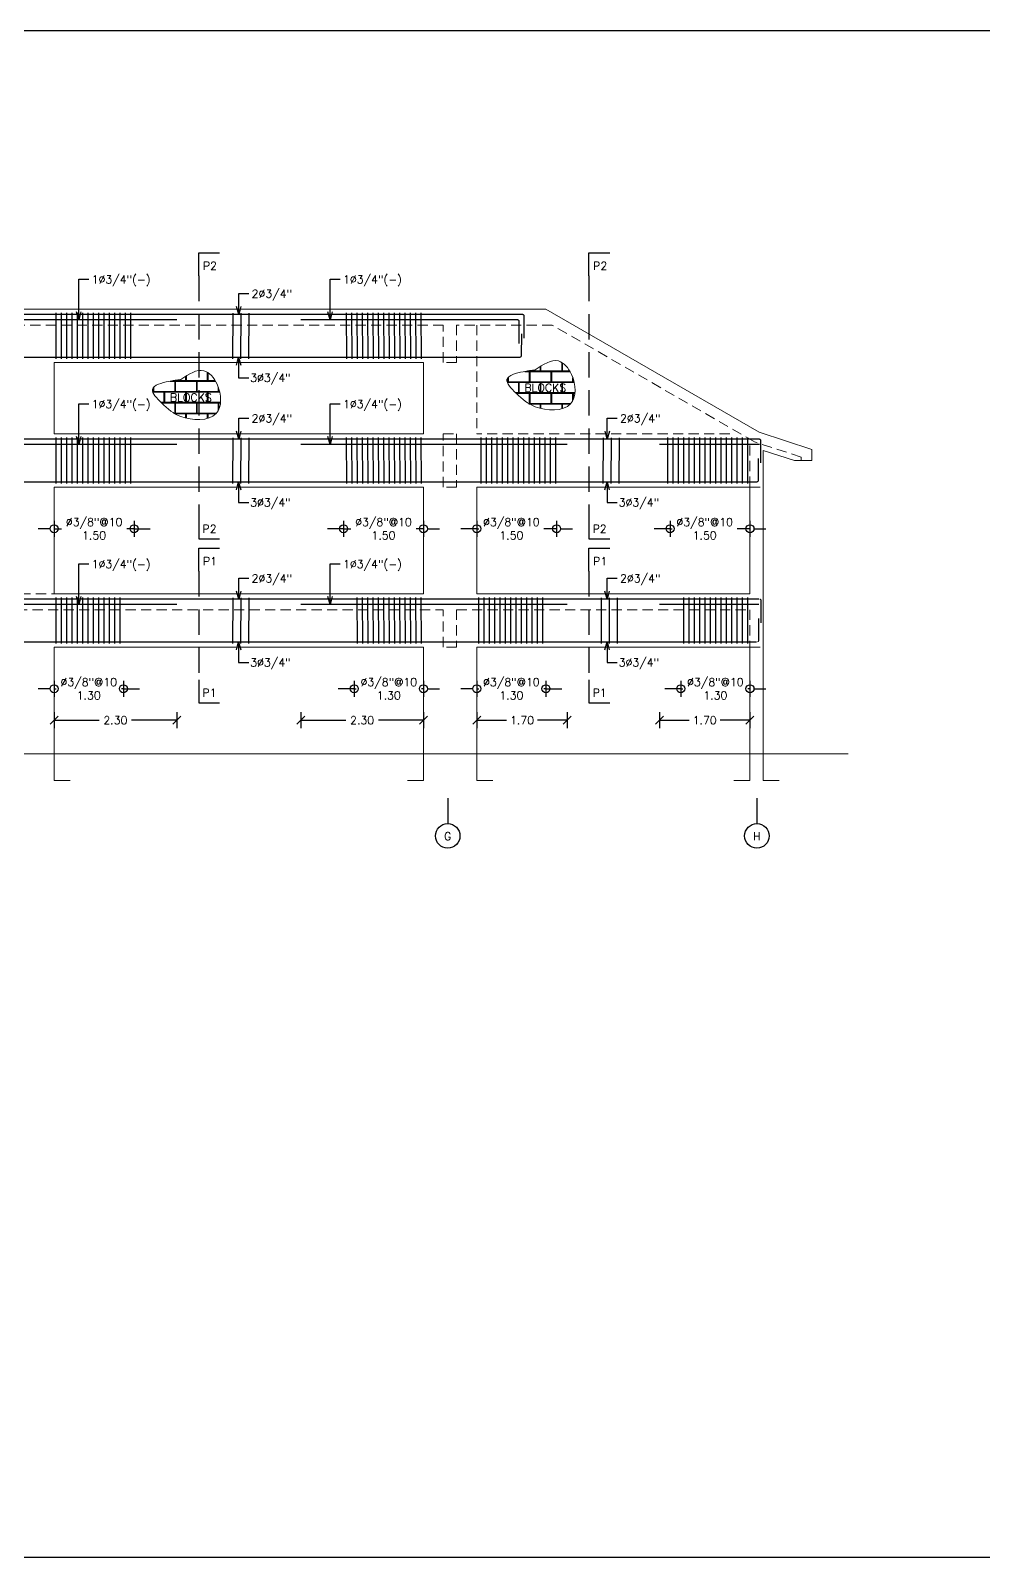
# Model space of a CAD drawing. Header units: metres. Extents: x -44 to 358, y -286 to 66.
# Drawn here: x 125.1 to 142.97, y -246.38 to -217.76 of the extents above; entities that cross this region are included whole.
import ezdxf

# ---------------------------------------------------------------- set-up
doc = ezdxf.new("R2010")
doc.units = ezdxf.units.M
doc.header["$LTSCALE"] = 0.3
doc.header["$PDMODE"] = 3
for name, pattern in [('CONTINUA', [0]), ('HIDDEN', [9.525, 6.35, -3.175]), ('HIDDEN2', [4.7625, 3.175, -1.5875])]:
    doc.linetypes.add(name, pattern=pattern)
for name, color, linetype in [('001-ACERO', 5, 'Continuous'), ('001-DIMLOSA', 4, 'Continuous'), ('001-DIMTEXTO', 4, 'Continuous'), ('001-EJES', 4, 'Continuous'), ('002-SECCION', 1, 'CONTINUA'), ('ACERO', 5, 'Continuous'), ('DIMPORTICO', 4, 'Continuous'), ('DIMTEXTO', 4, 'Continuous'), ('HATCH', 8, 'Continuous'), ('SECCION', 1, 'Continuous'), ('VIGA-LOSA', 1, 'Continuous')]:
    doc.layers.add(name, color=color, linetype=linetype)
doc.layers.add('Columnas', color=7, linetype='Continuous', lineweight=18)
doc.layers.add('Losa', color=8, linetype='HIDDEN', lineweight=18)
doc.styles.add('SIMPLEX', font='simplex_.ttf', dxfattribs={"height": 0.2})
doc.styles.add('SMPLEX', font='simplex.shx')
doc.dimstyles.new('BDIM-75', dxfattribs={"dimscale": 0.75, "dimtxt": 0.2, "dimasz": 0.2, "dimexe": 0.2, "dimexo": 0.2, "dimgap": 0.1, "dimtad": 0, "dimtih": 1, "dimtoh": 1, "dimzin": 0, "dimdsep": 46, "dimtxsty": 'SIMPLEX', "dimblk": 'OBLIQUE', "dimcen": 0.2, "dimdle": 0.2, "dimclrd": 4, "dimclre": 4, "dimclrt": 256, "dimadec": 0, "dimazin": 0, "dimtfac": 1, "dimtofl": 0, "dimtmove": 1, "dimatfit": 3, "dimldrblk": 'OPEN30', "dimfxl": 0.15, "dimtfill": 1, "dimtolj": 1, "dimtzin": 0, "dimlwd": -1, "dimlwe": -1, "dimarcsym": 0})
doc.dimstyles.new('DIM-75', dxfattribs={"dimscale": 0.75, "dimtxt": 0.2, "dimasz": 0.2, "dimexe": 0.2, "dimexo": 0.2, "dimgap": 0.1, "dimtad": 0, "dimtih": 1, "dimtoh": 1, "dimzin": 0, "dimdsep": 46, "dimtxsty": 'SMPLEX', "dimblk1": 'OBLIQUE', "dimblk2": 'OBLIQUE', "dimsah": 1, "dimcen": 0.2, "dimclrd": 4, "dimclre": 4, "dimclrt": 4, "dimadec": 0, "dimazin": 0, "dimtfac": 1, "dimtmove": 0, "dimatfit": 3, "dimldrblk": 'OBLIQUE', "dimfxl": 0.2, "dimfxlon": 1, "dimtfill": 1, "dimtolj": 1, "dimtzin": 0, "dimarcsym": 0})

# ---------------------------------------------------------------- blocks, each defined once
blk = doc.blocks.new('*U1726')
at = {"layer": '001-ACERO'}
blk.add_line((-0.001, -0.435), (0.001, 0.428), dxfattribs=at)
blk = doc.blocks.new('*U1727')
at = {"layer": 'VIGA-LOSA', "color": 0, "linetype": 'ByBlock', "lineweight": -2, "transparency": 16777216}
for p in [(0, 0), (0.1, 0), (0.2, 0), (0.3, 0), (0.4, 0), (0.5, 0), (0.6, 0), (0.7, 0), (0.8, 0), (0.9, 0), (1, 0), (1.1, 0), (1.2, 0)]:
    blk.add_blockref('*U1726', p, dxfattribs=at)
blk = doc.blocks.new('_DotBlank')
at = {"color": 0, "linetype": 'ByBlock', "lineweight": -2}
blk.add_line((-0.5, 0), (-1, 0), dxfattribs=at)
blk.add_circle((0, 0), 0.5, dxfattribs=at)
blk = doc.blocks.new('_Origin')
at = {"color": 0, "linetype": 'ByBlock', "lineweight": -2}
blk.add_line((0, 0), (-1, 0), dxfattribs=at)
blk.add_circle((0, 0), 0.5, dxfattribs=at)
blk = doc.blocks.new('*D1732')
at = {"layer": '001-DIMTEXTO', "color": 4, "lineweight": -2, "transparency": 16777216}
for p, q in [((133.32, -230.1), (133.17, -230.1)), ((133.47, -229.95), (133.47, -230.25)), ((133.47, -230.1), (133.508, -230.1)), ((134.767, -230.1), (134.729, -230.1)), ((134.767, -229.95), (134.767, -230.25)), ((134.917, -230.1), (135.067, -230.1))]:
    blk.add_line(p, q, dxfattribs=at)
at = {"layer": 'DEFPOINTS', "color": 0, "transparency": 16777216}
for p in [(133.47, -229.32), (134.767, -229.32), (134.767, -230.1)]:
    blk.add_point(p, dxfattribs=at)
at = {"layer": '001-DIMTEXTO', "color": 4, "lineweight": -2, "transparency": 16777216, "xscale": 0.15, "yscale": 0.15, "zscale": 0.15}
blk.add_blockref('_DotBlank', (133.47, -230.1), dxfattribs=at)
at = {"layer": '001-DIMTEXTO', "color": 4, "lineweight": -2, "transparency": 16777216, "xscale": 0.15, "yscale": 0.15, "zscale": 0.15, "rotation": 180}
blk.add_blockref('_Origin', (134.767, -230.1), dxfattribs=at)
at = {"layer": '001-DIMTEXTO', "color": 4, "transparency": 16777216, "insert": (134.119, -230.1), "char_height": 0.15, "attachment_point": 5, "style": 'SMPLEX'}
blk.add_mtext('\\A1;∅3/8"@10\\P1.30', dxfattribs=at)
blk = doc.blocks.new('_OBLIQUE')
at = {"color": 0, "linetype": 'ByBlock'}
blk.add_line((-0.5, -0.5), (0.5, 0.5), dxfattribs=at)
blk = doc.blocks.new('*U1728')
at = {"layer": '001-ACERO'}
blk.add_line((-0.001, -0.435), (0.001, 0.428), dxfattribs=at)
blk = doc.blocks.new('*U1729')
at = {"layer": 'VIGA-LOSA', "color": 0, "linetype": 'ByBlock', "lineweight": -2, "transparency": 16777216}
for p in [(0, 0), (0.1, 0), (0.2, 0), (0.3, 0), (0.4, 0), (0.5, 0), (0.6, 0), (0.7, 0), (0.8, 0), (0.9, 0), (1, 0), (1.1, 0), (1.2, 0)]:
    blk.add_blockref('*U1728', p, dxfattribs=at)
blk = doc.blocks.new('*D1733')
at = {"layer": '001-DIMTEXTO', "color": 4, "lineweight": -2, "transparency": 16777216}
for p, q in [((137.144, -230.1), (136.994, -230.1)), ((137.294, -229.95), (137.294, -230.25)), ((137.294, -230.1), (137.332, -230.1)), ((138.592, -230.1), (138.554, -230.1)), ((138.592, -229.95), (138.592, -230.25)), ((138.742, -230.1), (138.892, -230.1))]:
    blk.add_line(p, q, dxfattribs=at)
at = {"layer": 'DEFPOINTS', "color": 0, "transparency": 16777216}
for p in [(137.294, -229.32), (138.592, -229.32), (137.294, -230.1)]:
    blk.add_point(p, dxfattribs=at)
at = {"layer": '001-DIMTEXTO', "color": 4, "lineweight": -2, "transparency": 16777216, "xscale": 0.15, "yscale": 0.15, "zscale": 0.15}
blk.add_blockref('_Origin', (137.294, -230.1), dxfattribs=at)
at = {"layer": '001-DIMTEXTO', "color": 4, "lineweight": -2, "transparency": 16777216, "xscale": 0.15, "yscale": 0.15, "zscale": 0.15, "rotation": 180}
blk.add_blockref('_DotBlank', (138.592, -230.1), dxfattribs=at)
at = {"layer": '001-DIMTEXTO', "color": 4, "transparency": 16777216, "insert": (137.943, -230.1), "char_height": 0.15, "attachment_point": 5, "style": 'SMPLEX'}
blk.add_mtext('\\A1;∅3/8"@10\\P1.30', dxfattribs=at)
blk = doc.blocks.new('*U1725')
at = {"layer": '001-ACERO'}
blk.add_line((-0.001, -0.435), (0.001, 0.428), dxfattribs=at)
blk = doc.blocks.new('*U1720')
at = {"layer": 'VIGA-LOSA', "color": 0, "linetype": 'ByBlock', "lineweight": -2, "transparency": 16777216}
for p in [(0, 0), (0.1, 0), (0.2, 0), (0.3, 0), (0.4, 0), (0.5, 0), (0.6, 0), (0.7, 0), (0.8, 0), (0.9, 0), (1, 0), (1.1, 0), (1.2, 0), (1.3, 0), (1.4, 0)]:
    blk.add_blockref('*U1725', p, dxfattribs=at)
blk = doc.blocks.new('*U1721')
at = {"layer": '001-ACERO'}
blk.add_line((-0.001, -0.435), (0.001, 0.428), dxfattribs=at)
blk = doc.blocks.new('*U1722')
at = {"layer": 'VIGA-LOSA', "color": 0, "linetype": 'ByBlock', "lineweight": -2, "transparency": 16777216}
for p in [(0, 0), (0.1, 0), (0.2, 0), (0.3, 0), (0.4, 0), (0.5, 0), (0.6, 0), (0.7, 0), (0.8, 0), (0.9, 0), (1, 0), (1.1, 0), (1.2, 0), (1.3, 0), (1.4, 0), (1.5, 0)]:
    blk.add_blockref('*U1721', p, dxfattribs=at)
blk = doc.blocks.new('*D1731')
at = {"layer": '001-DIMTEXTO', "color": 4, "lineweight": -2, "transparency": 16777216}
for p, q in [((137.094, -226.95), (137.094, -227.25)), ((138.592, -226.95), (138.592, -227.25)), ((136.944, -227.1), (136.794, -227.1)), ((137.094, -227.1), (137.132, -227.1)), ((138.592, -227.1), (138.354, -227.1)), ((138.742, -227.1), (138.892, -227.1))]:
    blk.add_line(p, q, dxfattribs=at)
at = {"layer": 'DEFPOINTS', "color": 0, "transparency": 16777216}
for p in [(137.094, -226.32), (138.592, -226.32), (137.094, -227.1)]:
    blk.add_point(p, dxfattribs=at)
at = {"layer": '001-DIMTEXTO', "color": 4, "lineweight": -2, "transparency": 16777216, "xscale": 0.15, "yscale": 0.15, "zscale": 0.15}
blk.add_blockref('_Origin', (137.094, -227.1), dxfattribs=at)
at = {"layer": '001-DIMTEXTO', "color": 4, "lineweight": -2, "transparency": 16777216, "xscale": 0.15, "yscale": 0.15, "zscale": 0.15, "rotation": 180}
blk.add_blockref('_DotBlank', (138.592, -227.1), dxfattribs=at)
at = {"layer": '001-DIMTEXTO', "color": 4, "transparency": 16777216, "insert": (137.743, -227.1), "char_height": 0.15, "attachment_point": 5, "style": 'SMPLEX'}
blk.add_mtext('\\A1;∅3/8"@10\\P1.50', dxfattribs=at)
blk = doc.blocks.new('_Open30')
at = {"color": 0, "lineweight": -2}
for p, q in [((-1, 0.27), (0, 0)), ((0, 0), (-1, -0.27)), ((0, 0), (-1, 0))]:
    blk.add_line(p, q, dxfattribs=at)
blk = doc.blocks.new('*U1723')
at = {"layer": '001-ACERO'}
blk.add_line((-0.001, -0.685), (0.001, 0.175), dxfattribs=at)
blk = doc.blocks.new('*U1724')
at = {"layer": 'VIGA-LOSA', "color": 0, "linetype": 'ByBlock', "lineweight": -2, "transparency": 16777216}
for p in [(0, 0), (0.15, 0), (0.3, 0)]:
    blk.add_blockref('*U1723', p, dxfattribs=at)
blk = doc.blocks.new('*D1730')
at = {"layer": '001-DIMTEXTO', "color": 4, "lineweight": -2, "transparency": 16777216}
for p, q in [((133.47, -226.95), (133.47, -227.25)), ((134.967, -226.95), (134.967, -227.25)), ((133.32, -227.1), (133.17, -227.1)), ((133.47, -227.1), (133.508, -227.1)), ((134.967, -227.1), (134.729, -227.1)), ((135.117, -227.1), (135.267, -227.1))]:
    blk.add_line(p, q, dxfattribs=at)
at = {"layer": 'DEFPOINTS', "color": 0, "transparency": 16777216}
for p in [(133.47, -226.32), (134.967, -226.32), (133.47, -227.1)]:
    blk.add_point(p, dxfattribs=at)
at = {"layer": '001-DIMTEXTO', "color": 4, "lineweight": -2, "transparency": 16777216, "xscale": 0.15, "yscale": 0.15, "zscale": 0.15}
blk.add_blockref('_Origin', (133.47, -227.1), dxfattribs=at)
at = {"layer": '001-DIMTEXTO', "color": 4, "lineweight": -2, "transparency": 16777216, "xscale": 0.15, "yscale": 0.15, "zscale": 0.15, "rotation": 180}
blk.add_blockref('_DotBlank', (134.967, -227.1), dxfattribs=at)
at = {"layer": '001-DIMTEXTO', "color": 4, "transparency": 16777216, "insert": (134.119, -227.1), "char_height": 0.15, "attachment_point": 5, "style": 'SMPLEX'}
blk.add_mtext('\\A1;∅3/8"@10\\P1.50', dxfattribs=at)
blk = doc.blocks.new('*U1742')
at = {"layer": '001-ACERO'}
blk.add_line((-0.001, -0.685), (0.001, 0.175), dxfattribs=at)
blk = doc.blocks.new('*U1743')
at = {"layer": 'VIGA-LOSA', "color": 0, "linetype": 'ByBlock', "lineweight": -2, "transparency": 16777216}
for p in [(0, 0), (0.15, 0), (0.3, 0)]:
    blk.add_blockref('*U1742', p, dxfattribs=at)
blk = doc.blocks.new('*U1744')
at = {"layer": '001-ACERO'}
blk.add_line((-0.001, -0.435), (0.001, 0.428), dxfattribs=at)
blk = doc.blocks.new('*U1745')
at = {"layer": 'VIGA-LOSA', "color": 0, "linetype": 'ByBlock', "lineweight": -2, "transparency": 16777216}
for p in [(0, 0), (0.1, 0), (0.2, 0), (0.3, 0), (0.4, 0), (0.5, 0), (0.6, 0), (0.7, 0), (0.8, 0), (0.9, 0), (1, 0), (1.1, 0), (1.2, 0)]:
    blk.add_blockref('*U1744', p, dxfattribs=at)
blk = doc.blocks.new('*D1746')
at = {"layer": '001-DIMTEXTO', "color": 4, "lineweight": -2, "transparency": 16777216}
for p, q in [((125.397, -230.1), (125.247, -230.1)), ((125.547, -229.95), (125.547, -230.25)), ((125.547, -230.1), (125.585, -230.1)), ((126.845, -230.1), (126.807, -230.1)), ((126.845, -229.95), (126.845, -230.25)), ((126.995, -230.1), (127.145, -230.1))]:
    blk.add_line(p, q, dxfattribs=at)
at = {"layer": 'DEFPOINTS', "color": 0, "transparency": 16777216}
for p in [(125.547, -229.32), (126.845, -229.32), (126.845, -230.1)]:
    blk.add_point(p, dxfattribs=at)
at = {"layer": '001-DIMTEXTO', "color": 4, "lineweight": -2, "transparency": 16777216, "xscale": 0.15, "yscale": 0.15, "zscale": 0.15}
blk.add_blockref('_DotBlank', (125.547, -230.1), dxfattribs=at)
at = {"layer": '001-DIMTEXTO', "color": 4, "lineweight": -2, "transparency": 16777216, "xscale": 0.15, "yscale": 0.15, "zscale": 0.15, "rotation": 180}
blk.add_blockref('_Origin', (126.845, -230.1), dxfattribs=at)
at = {"layer": '001-DIMTEXTO', "color": 4, "transparency": 16777216, "insert": (126.196, -230.1), "char_height": 0.15, "attachment_point": 5, "style": 'SMPLEX'}
blk.add_mtext('\\A1;∅3/8"@10\\P1.30', dxfattribs=at)
blk = doc.blocks.new('*U1747')
at = {"layer": '001-ACERO'}
blk.add_line((-0.001, -0.435), (0.001, 0.428), dxfattribs=at)
blk = doc.blocks.new('*U1748')
at = {"layer": 'VIGA-LOSA', "color": 0, "linetype": 'ByBlock', "lineweight": -2, "transparency": 16777216}
for p in [(0, 0), (0.1, 0), (0.2, 0), (0.3, 0), (0.4, 0), (0.5, 0), (0.6, 0), (0.7, 0), (0.8, 0), (0.9, 0), (1, 0), (1.1, 0), (1.2, 0)]:
    blk.add_blockref('*U1747', p, dxfattribs=at)
blk = doc.blocks.new('*D1749')
at = {"layer": '001-DIMTEXTO', "color": 4, "lineweight": -2, "transparency": 16777216}
for p, q in [((131.022, -230.1), (130.872, -230.1)), ((131.172, -229.95), (131.172, -230.25)), ((131.172, -230.1), (131.21, -230.1)), ((132.47, -230.1), (132.432, -230.1)), ((132.47, -229.95), (132.47, -230.25)), ((132.62, -230.1), (132.77, -230.1))]:
    blk.add_line(p, q, dxfattribs=at)
at = {"layer": 'DEFPOINTS', "color": 0, "transparency": 16777216}
for p in [(131.172, -229.32), (132.47, -229.32), (131.172, -230.1)]:
    blk.add_point(p, dxfattribs=at)
at = {"layer": '001-DIMTEXTO', "color": 4, "lineweight": -2, "transparency": 16777216, "xscale": 0.15, "yscale": 0.15, "zscale": 0.15}
blk.add_blockref('_Origin', (131.172, -230.1), dxfattribs=at)
at = {"layer": '001-DIMTEXTO', "color": 4, "lineweight": -2, "transparency": 16777216, "xscale": 0.15, "yscale": 0.15, "zscale": 0.15, "rotation": 180}
blk.add_blockref('_DotBlank', (132.47, -230.1), dxfattribs=at)
at = {"layer": '001-DIMTEXTO', "color": 4, "transparency": 16777216, "insert": (131.821, -230.1), "char_height": 0.15, "attachment_point": 5, "style": 'SMPLEX'}
blk.add_mtext('\\A1;∅3/8"@10\\P1.30', dxfattribs=at)
blk = doc.blocks.new('*U1750')
at = {"layer": '001-ACERO'}
blk.add_line((-0.001, -0.685), (0.001, 0.175), dxfattribs=at)
blk = doc.blocks.new('*U1751')
at = {"layer": 'VIGA-LOSA', "color": 0, "linetype": 'ByBlock', "lineweight": -2, "transparency": 16777216}
for p in [(0, 0), (0.15, 0), (0.3, 0)]:
    blk.add_blockref('*U1750', p, dxfattribs=at)
blk = doc.blocks.new('*U1756')
at = {"layer": '001-ACERO'}
blk.add_line((-0.001, -0.435), (0.001, 0.428), dxfattribs=at)
blk = doc.blocks.new('*U1757')
at = {"layer": 'VIGA-LOSA', "color": 0, "linetype": 'ByBlock', "lineweight": -2, "transparency": 16777216}
for p in [(0, 0), (0.1, 0), (0.2, 0), (0.3, 0), (0.4, 0), (0.5, 0), (0.6, 0), (0.7, 0), (0.8, 0), (0.9, 0), (1, 0), (1.1, 0), (1.2, 0), (1.3, 0), (1.4, 0)]:
    blk.add_blockref('*U1756', p, dxfattribs=at)
blk = doc.blocks.new('*U1752')
at = {"layer": '001-ACERO'}
blk.add_line((-0.001, -0.435), (0.001, 0.428), dxfattribs=at)
blk = doc.blocks.new('*U1753')
at = {"layer": 'VIGA-LOSA', "color": 0, "linetype": 'ByBlock', "lineweight": -2, "transparency": 16777216}
for p in [(0, 0), (0.1, 0), (0.2, 0), (0.3, 0), (0.4, 0), (0.5, 0), (0.6, 0), (0.7, 0), (0.8, 0), (0.9, 0), (1, 0), (1.1, 0), (1.2, 0), (1.3, 0), (1.4, 0)]:
    blk.add_blockref('*U1752', p, dxfattribs=at)
blk = doc.blocks.new('*U1754')
at = {"layer": '001-ACERO'}
blk.add_line((-0.001, -0.685), (0.001, 0.175), dxfattribs=at)
blk = doc.blocks.new('*U1755')
at = {"layer": 'VIGA-LOSA', "color": 0, "linetype": 'ByBlock', "lineweight": -2, "transparency": 16777216}
for p in [(0, 0), (0.15, 0), (0.3, 0)]:
    blk.add_blockref('*U1754', p, dxfattribs=at)
blk = doc.blocks.new('*D2320')
at = {"layer": '001-DIMTEXTO', "color": 4, "lineweight": -2, "transparency": 16777216}
for p, q in [((125.547, -226.95), (125.547, -227.25)), ((127.045, -226.95), (127.045, -227.25)), ((125.397, -227.1), (125.247, -227.1)), ((125.547, -227.1), (125.685, -227.1)), ((127.045, -227.1), (126.907, -227.1)), ((127.195, -227.1), (127.345, -227.1))]:
    blk.add_line(p, q, dxfattribs=at)
at = {"layer": 'DEFPOINTS', "color": 0, "transparency": 16777216}
for p in [(125.547, -226.32), (127.045, -226.32), (127.045, -227.1)]:
    blk.add_point(p, dxfattribs=at)
at = {"layer": '001-DIMTEXTO', "color": 4, "lineweight": -2, "transparency": 16777216, "xscale": 0.15, "yscale": 0.15, "zscale": 0.15}
blk.add_blockref('_DotBlank', (125.547, -227.1), dxfattribs=at)
at = {"layer": '001-DIMTEXTO', "color": 4, "lineweight": -2, "transparency": 16777216, "xscale": 0.15, "yscale": 0.15, "zscale": 0.15, "rotation": 180}
blk.add_blockref('_Origin', (127.045, -227.1), dxfattribs=at)
at = {"layer": '001-DIMTEXTO', "color": 4, "transparency": 16777216, "insert": (126.296, -227.1), "char_height": 0.15, "attachment_point": 5, "style": 'SMPLEX'}
blk.add_mtext('\\A1;∅3/8"@10\\P1.50', dxfattribs=at)
blk = doc.blocks.new('*D2321')
at = {"layer": '001-DIMTEXTO', "color": 4, "lineweight": -2, "transparency": 16777216}
for p, q in [((130.972, -226.95), (130.972, -227.25)), ((132.47, -226.95), (132.47, -227.25)), ((130.822, -227.1), (130.672, -227.1)), ((130.972, -227.1), (131.11, -227.1)), ((132.47, -227.1), (132.332, -227.1)), ((132.62, -227.1), (132.77, -227.1))]:
    blk.add_line(p, q, dxfattribs=at)
at = {"layer": 'DEFPOINTS', "color": 0, "transparency": 16777216}
for p in [(130.972, -226.32), (132.47, -226.32), (130.972, -227.1)]:
    blk.add_point(p, dxfattribs=at)
at = {"layer": '001-DIMTEXTO', "color": 4, "lineweight": -2, "transparency": 16777216, "xscale": 0.15, "yscale": 0.15, "zscale": 0.15}
blk.add_blockref('_Origin', (130.972, -227.1), dxfattribs=at)
at = {"layer": '001-DIMTEXTO', "color": 4, "lineweight": -2, "transparency": 16777216, "xscale": 0.15, "yscale": 0.15, "zscale": 0.15, "rotation": 180}
blk.add_blockref('_DotBlank', (132.47, -227.1), dxfattribs=at)
at = {"layer": '001-DIMTEXTO', "color": 4, "transparency": 16777216, "insert": (131.721, -227.1), "char_height": 0.15, "attachment_point": 5, "style": 'SMPLEX'}
blk.add_mtext('\\A1;∅3/8"@10\\P1.50', dxfattribs=at)
blk = doc.blocks.new('*U2332')
at = {"layer": '001-ACERO'}
blk.add_line((-0.001, -0.435), (0.001, 0.428), dxfattribs=at)
blk = doc.blocks.new('*U2333')
at = {"layer": 'VIGA-LOSA', "color": 0, "linetype": 'ByBlock', "lineweight": -2, "transparency": 16777216}
for p in [(0, 0), (0.1, 0), (0.2, 0), (0.3, 0), (0.4, 0), (0.5, 0), (0.6, 0), (0.7, 0), (0.8, 0), (0.9, 0), (1, 0), (1.1, 0), (1.2, 0), (1.3, 0), (1.4, 0)]:
    blk.add_blockref('*U2332', p, dxfattribs=at)
blk = doc.blocks.new('*U2328')
at = {"layer": '001-ACERO'}
blk.add_line((-0.001, -0.435), (0.001, 0.428), dxfattribs=at)
blk = doc.blocks.new('*U2329')
at = {"layer": 'VIGA-LOSA', "color": 0, "linetype": 'ByBlock', "lineweight": -2, "transparency": 16777216}
for p in [(0, 0), (0.1, 0), (0.2, 0), (0.3, 0), (0.4, 0), (0.5, 0), (0.6, 0), (0.7, 0), (0.8, 0), (0.9, 0), (1, 0), (1.1, 0), (1.2, 0), (1.3, 0), (1.4, 0)]:
    blk.add_blockref('*U2328', p, dxfattribs=at)
blk = doc.blocks.new('*U2330')
at = {"layer": '001-ACERO'}
blk.add_line((-0.001, -0.685), (0.001, 0.175), dxfattribs=at)
blk = doc.blocks.new('*U2331')
at = {"layer": 'VIGA-LOSA', "color": 0, "linetype": 'ByBlock', "lineweight": -2, "transparency": 16777216}
for p in [(0, 0), (0.15, 0), (0.3, 0)]:
    blk.add_blockref('*U2330', p, dxfattribs=at)
blk = doc.blocks.new('*D2335')
at = {"layer": '001-DIMTEXTO', "color": 4, "lineweight": -2, "transparency": 16777216}
for p, q in [((133.47, -230.54), (133.47, -230.84)), ((133.47, -230.69), (134.029, -230.69)), ((135.167, -230.69), (134.608, -230.69)), ((135.167, -230.54), (135.167, -230.84))]:
    blk.add_line(p, q, dxfattribs=at)
at = {"layer": 'DEFPOINTS', "color": 0, "transparency": 16777216}
for p in [(133.47, -229.32), (135.167, -229.32), (135.167, -230.69)]:
    blk.add_point(p, dxfattribs=at)
at = {"layer": '001-DIMTEXTO', "color": 4, "lineweight": -2, "transparency": 16777216, "xscale": 0.15, "yscale": 0.15, "zscale": 0.15, "rotation": 180}
blk.add_blockref('_OBLIQUE', (133.47, -230.69), dxfattribs=at)
at = {"layer": '001-DIMTEXTO', "color": 4, "lineweight": -2, "transparency": 16777216, "xscale": 0.15, "yscale": 0.15, "zscale": 0.15}
blk.add_blockref('_OBLIQUE', (135.167, -230.69), dxfattribs=at)
at = {"layer": '001-DIMTEXTO', "color": 4, "transparency": 16777216, "insert": (134.319, -230.69), "char_height": 0.15, "attachment_point": 5, "style": 'SMPLEX', "bg_fill": 3, "box_fill_scale": 1.1, "bg_fill_color": 256, "bg_fill_true_color": 13158600, "bg_fill_transparency": 0}
blk.add_mtext('\\A1;1.70', dxfattribs=at)
blk = doc.blocks.new('*D2336')
at = {"layer": '001-DIMTEXTO', "color": 4, "lineweight": -2, "transparency": 16777216}
for p, q in [((136.895, -230.54), (136.895, -230.84)), ((136.895, -230.69), (137.454, -230.69)), ((138.592, -230.69), (138.032, -230.69)), ((138.592, -230.54), (138.592, -230.84))]:
    blk.add_line(p, q, dxfattribs=at)
at = {"layer": 'DEFPOINTS', "color": 0, "transparency": 16777216}
for p in [(136.895, -229.32), (138.592, -229.32), (138.592, -230.69)]:
    blk.add_point(p, dxfattribs=at)
at = {"layer": '001-DIMTEXTO', "color": 4, "lineweight": -2, "transparency": 16777216, "xscale": 0.15, "yscale": 0.15, "zscale": 0.15, "rotation": 180}
blk.add_blockref('_OBLIQUE', (136.895, -230.69), dxfattribs=at)
at = {"layer": '001-DIMTEXTO', "color": 4, "lineweight": -2, "transparency": 16777216, "xscale": 0.15, "yscale": 0.15, "zscale": 0.15}
blk.add_blockref('_OBLIQUE', (138.592, -230.69), dxfattribs=at)
at = {"layer": '001-DIMTEXTO', "color": 4, "transparency": 16777216, "insert": (137.743, -230.69), "char_height": 0.15, "attachment_point": 5, "style": 'SMPLEX', "bg_fill": 3, "box_fill_scale": 1.1, "bg_fill_color": 256, "bg_fill_true_color": 13158600, "bg_fill_transparency": 0}
blk.add_mtext('\\A1;1.70', dxfattribs=at)
blk = doc.blocks.new('*D2337')
at = {"layer": '001-DIMTEXTO', "color": 4, "lineweight": -2, "transparency": 16777216}
for p, q in [((125.547, -230.54), (125.547, -230.84)), ((125.547, -230.69), (126.392, -230.69)), ((127.845, -230.69), (127, -230.69)), ((127.845, -230.54), (127.845, -230.84))]:
    blk.add_line(p, q, dxfattribs=at)
at = {"layer": 'DEFPOINTS', "color": 0, "transparency": 16777216}
for p in [(125.547, -229.32), (127.845, -229.32), (127.845, -230.69)]:
    blk.add_point(p, dxfattribs=at)
at = {"layer": '001-DIMTEXTO', "color": 4, "lineweight": -2, "transparency": 16777216, "xscale": 0.15, "yscale": 0.15, "zscale": 0.15, "rotation": 180}
blk.add_blockref('_OBLIQUE', (125.547, -230.69), dxfattribs=at)
at = {"layer": '001-DIMTEXTO', "color": 4, "lineweight": -2, "transparency": 16777216, "xscale": 0.15, "yscale": 0.15, "zscale": 0.15}
blk.add_blockref('_OBLIQUE', (127.845, -230.69), dxfattribs=at)
at = {"layer": '001-DIMTEXTO', "color": 4, "transparency": 16777216, "insert": (126.696, -230.69), "char_height": 0.15, "attachment_point": 5, "style": 'SMPLEX', "bg_fill": 3, "box_fill_scale": 1.1, "bg_fill_color": 256, "bg_fill_true_color": 13158600, "bg_fill_transparency": 0}
blk.add_mtext('\\A1;2.30', dxfattribs=at)
blk = doc.blocks.new('*D2338')
at = {"layer": '001-DIMTEXTO', "color": 4, "lineweight": -2, "transparency": 16777216}
for p, q in [((130.172, -230.54), (130.172, -230.84)), ((130.172, -230.69), (131.018, -230.69)), ((132.47, -230.69), (131.625, -230.69)), ((132.47, -230.54), (132.47, -230.84))]:
    blk.add_line(p, q, dxfattribs=at)
at = {"layer": 'DEFPOINTS', "color": 0, "transparency": 16777216}
for p in [(130.172, -229.32), (132.47, -229.32), (132.47, -230.69)]:
    blk.add_point(p, dxfattribs=at)
at = {"layer": '001-DIMTEXTO', "color": 4, "lineweight": -2, "transparency": 16777216, "xscale": 0.15, "yscale": 0.15, "zscale": 0.15, "rotation": 180}
blk.add_blockref('_OBLIQUE', (130.172, -230.69), dxfattribs=at)
at = {"layer": '001-DIMTEXTO', "color": 4, "lineweight": -2, "transparency": 16777216, "xscale": 0.15, "yscale": 0.15, "zscale": 0.15}
blk.add_blockref('_OBLIQUE', (132.47, -230.69), dxfattribs=at)
at = {"layer": '001-DIMTEXTO', "color": 4, "transparency": 16777216, "insert": (131.321, -230.69), "char_height": 0.15, "attachment_point": 5, "style": 'SMPLEX', "bg_fill": 3, "box_fill_scale": 1.1, "bg_fill_color": 256, "bg_fill_true_color": 13158600, "bg_fill_transparency": 0}
blk.add_mtext('\\A1;2.30', dxfattribs=at)
blk = doc.blocks.new('*U2353')
at = {"color": 8, "linetype": 'HIDDEN2', "ltscale": 0.5}
blk.add_line((0, 4.761), (0, 0.261), dxfattribs=at)
at = {"color": 6, "linetype": 'CONTINUA'}
for points in [[(0, 4.761), (0, 5.192), (0.391, 5.192)], [(0, 0.261), (0, -0.17), (0.391, -0.17)]]:
    blk.add_lwpolyline(points, dxfattribs=at)
at = {"color": 4, "style": 'SMPLEX'}
for tag, p in [('P##', (0.078, 4.875)), ('P#', (0.069, -0.055))]:
    blk.add_attdef(tag, p, '', height=0.15, dxfattribs=at)
blk = doc.blocks.new('*U2355')
at = {"color": 8, "linetype": 'HIDDEN2', "ltscale": 0.5}
blk.add_line((0, 3.385), (0, 1.348), dxfattribs=at)
at = {"color": 6, "linetype": 'CONTINUA'}
for points in [[(0, 3.385), (0, 3.816), (0.391, 3.816)], [(0, 1.348), (0, 0.917), (0.391, 0.917)]]:
    blk.add_lwpolyline(points, dxfattribs=at)
at = {"color": 4, "style": 'SMPLEX'}
for tag, p in [('P##', (0.078, 3.498)), ('P#', (0.069, 1.032))]:
    blk.add_attdef(tag, p, '', height=0.15, dxfattribs=at)

msp = doc.modelspace()

# ---------------------------------------------------------------- hatches: boundary and pattern name
at = {"layer": 'HATCH', "ltscale": 0.2}
h = msp.add_hatch(dxfattribs=at)
h.set_pattern_fill('AR-B816C', color=256, scale=0.001)
h.set_pattern_definition([(0, (0.21444, 0), (0.2032, 0.2032), [0.396875, -0.009525]), (0, (0.01124, 0.00953), (0.2032, 0.2032), [0.396875, -0.009525]), (90, (0.21444, 0), (-0.2032, 0.2032), [-0.212725, 0.193675]), (90, (0.20491, 0), (-0.2032, 0.2032), [-0.212725, 0.193675])])
edge = h.paths.add_edge_path()
edge.add_spline(control_points=[(127.9214393, -224.3023663), (128.0721978, -224.2030065), (128.3373042, -224.0282754), (128.6860348, -224.4292455), (128.7064672, -225.1022129), (127.9246089, -225.0664855), (127.6185588, -224.8032139), (127.2659016, -224.4457551), (127.6768423, -224.3349826), (127.85051, -224.3118251), (127.9214393, -224.3023663)], knot_values=[0, 0, 0, 0, 0.463840288, 0.8156697346, 1.3681075465, 2.032457562, 2.4745195737, 2.780848179, 3.1157268215, 3.3469247372, 3.3469247372, 3.3469247372, 3.3469247372], degree=3, periodic=0)
h.paths.add_polyline_path([(127.6800761, -224.7523885), (128.5836476, -224.7523885), (128.5836476, -224.5273885), (127.6800761, -224.5273885)], flags=24)
h = msp.add_hatch(dxfattribs=at)
h.set_pattern_fill('AR-B816C', color=256, scale=0.001)
h.set_pattern_definition([(0, (6.85949, 0.1826), (0.2032, 0.2032), [0.396875, -0.009525]), (0, (6.65629, 0.19213), (0.2032, 0.2032), [0.396875, -0.009525]), (90, (6.85949, 0.1826), (-0.2032, 0.2032), [-0.212725, 0.193675]), (90, (6.84996, 0.1826), (-0.2032, 0.2032), [-0.212725, 0.193675])])
edge = h.paths.add_edge_path()
edge.add_spline(control_points=[(134.5664927, -224.1197612), (134.7172512, -224.0204014), (134.9823576, -223.8456703), (135.3310882, -224.2466404), (135.3515206, -224.9196078), (134.5696622, -224.8838804), (134.2636122, -224.6206089), (133.910955, -224.26315), (134.3218957, -224.1523775), (134.4955633, -224.12922), (134.5664927, -224.1197612)], knot_values=[0, 0, 0, 0, 0.463840288, 0.8156697346, 1.3681075465, 2.032457562, 2.4745195737, 2.780848179, 3.1157268215, 3.3469247372, 3.3469247372, 3.3469247372, 3.3469247372], degree=3, periodic=0)
h.paths.add_polyline_path([(134.3251295, -224.5697834), (135.2287009, -224.5697834), (135.2287009, -224.3447834), (134.3251295, -224.3447834)], flags=24)

# ---------------------------------------------------------------- linework, layer by layer
at = {"layer": '001-EJES', "color": 1, "ltscale": 0.02}
for p, q in [((132.9252615, -232.1491683), (132.9252615, -232.6273823)), ((138.7210476, -232.1491683), (138.7210476, -232.6273823))]:
    msp.add_line(p, q, dxfattribs=at)
at = {"layer": '001-EJES', "color": 1}
for centre in [(132.9252615, -232.8574122), (138.7210476, -232.8574122)]:
    msp.add_circle(centre, 0.2300299, dxfattribs=at)
at = {"layer": '002-SECCION', "lineweight": 0}
for p, q in [((132.4698731, -225.3196434), (125.5472941, -225.3196434)), ((138.8418329, -231.8196434), (138.8418329, -225.6315331)), ((125.5472941, -228.3196434), (125.5472941, -226.3196434)), ((125.5472941, -226.3196434), (132.4698731, -226.3196434)), ((132.4698731, -228.3196434), (132.4698731, -226.3196434)), ((133.4698731, -228.3196434), (133.4698731, -226.3196434)), ((138.5918326, -226.3196434), (133.4698731, -226.3196434)), ((138.5918326, -228.3196434), (138.5918326, -226.3196434)), ((125.5472941, -228.3196434), (132.4698731, -228.3196434)), ((133.4698731, -228.3196434), (138.5918326, -228.3196434)), ((125.5472941, -231.8196434), (125.5472941, -229.3196434)), ((125.5472941, -229.3196434), (132.4698731, -229.3196434)), ((132.4698731, -231.8196434), (132.4698731, -229.3196434)), ((133.4698731, -231.8196434), (133.4698731, -229.3196434)), ((133.4698731, -229.3196434), (138.5918326, -229.3196434)), ((138.5918326, -231.8196434), (138.5918326, -229.3196434)), ((125.5472941, -231.8196434), (125.8472941, -231.8196434)), ((132.1698731, -231.8196434), (132.4698731, -231.8196434)), ((133.4698731, -231.8196434), (133.7698731, -231.8196434)), ((138.2918326, -231.8196434), (138.5918326, -231.8196434)), ((138.8418329, -231.8196434), (139.1418329, -231.8196434))]:
    msp.add_line(p, q, dxfattribs=at)
for points in [[(139.7527553, -225.8223636), (139.7527553, -225.6120711), (138.7613001, -225.2899278), (134.765705, -222.9830699), (122.9288832, -222.9830699)], [(132.4698731, -225.3196434), (132.4698731, -223.9830699), (125.5472941, -223.9830699), (125.5472941, -225.3196434)], [(139.7527553, -225.8223636), (139.4291488, -225.8223636), (138.8418329, -225.6315331)]]:
    msp.add_lwpolyline(points, dxfattribs=at)
at = {"layer": 'ACERO'}
for points in [[(134.3310798, -223.0830699), (123.2150255, -223.0830699)], [(127.8448204, -223.1830699), (123.302425, -223.1830699)], [(134.2384734, -223.1830699), (130.1723468, -223.1830699)], [(123.2616197, -223.8830699), (134.2844856, -223.8830699)], [(138.7715509, -225.4196434), (118.916717, -225.4196434)], [(127.8448204, -225.5196434), (122.2027553, -225.5196434)], [(135.1671929, -225.5196434), (130.1723468, -225.5196434)], [(138.7715509, -225.5196434), (136.8945128, -225.5196434)], [(118.9633112, -226.2196434), (138.7249567, -226.2196434)], [(138.7602295, -228.4196434), (118.916717, -228.4196434)], [(127.8448204, -228.5196434), (122.2027553, -228.5196434)], [(135.1671929, -228.5196434), (130.1723468, -228.5196434)], [(138.7602295, -228.5196434), (136.8945128, -228.5196434)], [(118.9633112, -229.2196434), (138.7136353, -229.2196434)]]:
    msp.add_lwpolyline(points, dxfattribs=at)
for points in [[(134.2384734, -223.1830699, -0.4142135624), (134.2584734, -223.2030699), (134.2584734, -223.625817)], [(134.3310798, -223.0830699, -0.4142135624), (134.3510798, -223.1030699), (134.3510798, -223.525817)], [(134.3059761, -223.4469713), (134.30448, -223.863542, -0.4073149712), (134.2844856, -223.8830699)], [(138.7715509, -225.4196434, -0.4142135624), (138.7915509, -225.4396434), (138.7915509, -225.8623905)], [(138.7464473, -225.7835448), (138.7449512, -226.2001155, -0.4073149712), (138.7249567, -226.2196434)], [(138.7778712, -228.4196434, -0.4142135624), (138.7978712, -228.4396434), (138.7978712, -228.8623905)], [(138.7527675, -228.7835448), (138.7512714, -229.2001155, -0.4073149712), (138.731277, -229.2196434)]]:
    msp.add_lwpolyline(points, format="xyb", dxfattribs=at)
at = {"layer": 'Columnas', "ltscale": 0.2}
for points in [[(127.9214393, -224.3023663), (128.3552245, -224.1380939), (128.6017969, -224.3890656), (128.5835322, -224.9412031), (127.9214393, -224.9959601), (127.5607131, -224.7404256), (127.3917651, -224.4848912), (127.6931317, -224.3388714), (127.9214393, -224.3023663)], [(134.5664927, -224.1197612), (135.0002779, -223.9554889), (135.2468503, -224.2064605), (135.2285855, -224.758598), (134.5664927, -224.813355), (134.2057665, -224.5578206), (134.0368184, -224.3022861), (134.338185, -224.1562663), (134.5664927, -224.1197612)]]:
    msp.add_spline(points, degree=3, dxfattribs=at)
at = {"layer": 'DIMTEXTO'}
msp.add_lwpolyline([(-5.0701956, -217.7611052), (196.66926, -217.7611052), (196.66926, -246.3838365), (-5.0701956, -246.3838365)], close=True, dxfattribs=at)
at = {"layer": 'Losa', "lineweight": 0, "ltscale": 0.1}
for p, q in [((134.8853202, -223.2830699), (133.0918329, -223.2830699)), ((133.4698731, -223.2830699), (133.4698731, -225.3196434)), ((138.6795047, -225.4736433), (134.8853202, -223.2830699)), ((138.212769, -225.3196434), (133.4698731, -225.3196434)), ((139.5527553, -225.7573796), (138.6795047, -225.4736433)), ((139.5527553, -225.8223636), (139.5527553, -225.7573796)), ((123.7527553, -228.3196434), (125.5472941, -228.3196434)), ((124.8527553, -228.6196434), (132.8418329, -228.6196434)), ((133.0918329, -228.6196434), (138.5918326, -228.6196434))]:
    msp.add_line(p, q, dxfattribs=at)
for points in [[(132.8418329, -223.1830699), (132.8418329, -223.1830699)], [(132.8418329, -223.2830699), (124.8527553, -223.2830699)], [(133.0918329, -223.2830699), (133.0918329, -223.9830699), (132.8418329, -223.9830699), (132.8418329, -223.2830699)], [(138.5918329, -225.538496), (138.5918329, -226.3196434), (138.8418329, -226.3196434), (138.8418329, -225.6315331)], [(133.0918329, -228.6196434), (133.0918329, -229.3196434), (132.8418329, -229.3196434), (132.8418329, -228.6196434)], [(138.5918329, -228.6196434), (138.5918329, -229.3196434), (138.8418329, -229.3196434), (138.8418329, -228.6196434)]]:
    msp.add_lwpolyline(points, dxfattribs=at)
msp.add_lwpolyline([(133.0918329, -225.3196434), (133.0918329, -226.3196434), (132.8418329, -226.3196434), (132.8418329, -225.3196434)], close=True, dxfattribs=at)
at = {"layer": 'SECCION', "color": 8, "lineweight": 0, "ltscale": 0.0003}
msp.add_line((117.5499934, -231.3196434), (140.4354646, -231.3196434), dxfattribs=at)

# ---------------------------------------------------------------- block references
for name, p, values in [('*U2353', (128.2590097, -227.1216059), {'P#': 'P2', 'P##': 'P2'}), ('*U2353', (135.5732393, -227.1216059), {'P#': 'P2', 'P##': 'P2'}), ('*U2355', (128.2590097, -231.2816892), {'P#': 'P1', 'P##': 'P1'}), ('*U2355', (135.5732393, -231.2816892), {'P#': 'P1', 'P##': 'P1'})]:
    msp.add_blockref(name, p).add_auto_attribs(values)
at = {"layer": 'VIGA-LOSA'}
for name, p in [('*U2333', (125.5853943, -223.4800288)), ('*U2331', (128.9006066, -223.2319976)), ('*U1757', (125.5853943, -225.8166023)), ('*U1755', (128.9006066, -225.5685711)), ('*U1720', (133.5516531, -225.8166023)), ('*U1724', (135.8429688, -225.5685711)), ('*U1745', (125.5853943, -228.8166023)), ('*U1751', (128.9006066, -228.5685711)), ('*U1727', (133.5079734, -228.8166023)), ('*U1743', (135.8074197, -228.5685711))]:
    msp.add_blockref(name, p, dxfattribs=at)
at = {"layer": 'VIGA-LOSA', "xscale": -1}
for name, p in [('*U2329', (132.4317729, -223.4800288)), ('*U1753', (132.4317729, -225.8166023)), ('*U1722', (138.5511741, -225.8166023)), ('*U1748', (132.4317729, -228.8166023)), ('*U1729', (138.5537324, -228.8166023))]:
    msp.add_blockref(name, p, dxfattribs=at)

# ---------------------------------------------------------------- texts
at = {"layer": 'DIMPORTICO', "color": 4, "style": 'SMPLEX'}
for s, p in [('1∅3/4"(-)', (126.2502702, -222.5021109)), ('1∅3/4"(-)', (130.9630673, -222.5021109)), ('2∅3/4"', (129.2491391, -222.7691354)), ('3∅3/4"', (129.223067, -224.3456464)), ('BLOCKS', (134.3626295, -224.5322834)), ('1∅3/4"(-)', (126.2502702, -224.8386844)), ('BLOCKS', (127.7175761, -224.7148885)), ('1∅3/4"(-)', (130.9630673, -224.8386844)), ('2∅3/4"', (129.2491391, -225.1057089)), ('2∅3/4"', (136.156886, -225.1057089)), ('3∅3/4"', (129.223067, -226.6822199)), ('3∅3/4"', (136.1308139, -226.6822199)), ('1∅3/4"(-)', (126.2502702, -227.8386844)), ('1∅3/4"(-)', (130.9630673, -227.8386844)), ('2∅3/4"', (129.2491391, -228.1057089)), ('2∅3/4"', (136.1559522, -228.1057089)), ('3∅3/4"', (129.223067, -229.6822199)), ('3∅3/4"', (136.1298801, -229.6822199))]:
    msp.add_text(s, height=0.15, rotation=360, dxfattribs=at).set_placement(p)

# ---------------------------------------------------------------- dimensions: what is measured, and where the dimension line sits
at = {"layer": '001-DIMTEXTO'}
dim = msp.add_linear_dim(base=(127.0446718, -227.0997022), p1=(125.5472941, -226.3196434), p2=(127.0446718, -226.3196434), text='∅3/8"@10\\P<>', dimstyle='DIM-75', override={"dimblk1": 'DotBlank', "dimblk2": 'Origin', "dimtfill": 0}, dxfattribs=at)
dim.commit()
dim.dimension.update_dxf_attribs({"geometry": '*D2320', "text_midpoint": (126.295983, -227.0997022)})
dim = msp.add_linear_dim(base=(130.9724954, -227.0997022), p1=(132.4698731, -226.3196434), p2=(130.9724954, -226.3196434), angle=180, text='∅3/8"@10\\P<>', dimstyle='DIM-75', override={"dimblk1": 'DotBlank', "dimblk2": 'Origin', "dimtfill": 0}, dxfattribs=at)
dim.commit()
dim.dimension.update_dxf_attribs({"geometry": '*D2321', "text_midpoint": (131.7211843, -227.0997022)})
for base, p1, p2, picture, middle in [((133.4698731, -227.0997022), (134.9672508, -226.3196434), (133.4698731, -226.3196434), '*D1730', (134.118562, -227.0997022)), ((137.0944549, -227.0997022), (138.5918326, -226.3196434), (137.0944549, -226.3196434), '*D1731', (137.7431437, -227.0997022)), ((131.1724954, -230.0997022), (132.4698731, -229.3196434), (131.1724954, -229.3196434), '*D1749', (131.8211843, -230.0997022)), ((137.2944549, -230.0997022), (138.5918326, -229.3196434), (137.2944549, -229.3196434), '*D1733', (137.9431437, -230.0997022))]:
    dim = msp.add_linear_dim(base=base, p1=p1, p2=p2, angle=180, text='∅3/8"@10\\P<>', dimstyle='DIM-75', override={"dimblk1": 'DotBlank', "dimblk2": 'Origin', "dimtfill": 0}, dxfattribs=at)
    dim.commit()
    dim.dimension.update_dxf_attribs({"geometry": picture, "text_midpoint": middle, "dimtype": 160})
for base, p1, p2, picture, middle in [((126.8446718, -230.0997022), (125.5472941, -229.3196434), (126.8446718, -229.3196434), '*D1746', (126.195983, -230.0997022)), ((134.7672508, -230.0997022), (133.4698731, -229.3196434), (134.7672508, -229.3196434), '*D1732', (134.118562, -230.0997022))]:
    dim = msp.add_linear_dim(base=base, p1=p1, p2=p2, text='∅3/8"@10\\P<>', dimstyle='DIM-75', override={"dimblk1": 'DotBlank', "dimblk2": 'Origin', "dimtfill": 0}, dxfattribs=at)
    dim.commit()
    dim.dimension.update_dxf_attribs({"geometry": picture, "text_midpoint": middle, "dimtype": 160})

# ---------------------------------------------------------------- leaders
at = {"layer": '001-DIMLOSA', "lineweight": 0}
for points in [[(126.008299, -223.1854359), (126.008299, -222.4218104), (126.1973096, -222.4218104)], [(130.7210961, -223.1854359), (130.7210961, -222.4218104), (130.9101067, -222.4218104)], [(129.0071679, -223.0854359), (129.0071679, -222.6888349), (129.1961785, -222.6888349)], [(129.0062341, -223.8828108), (129.0062341, -224.2736838), (129.1952447, -224.2736838)], [(126.008299, -225.5220094), (126.008299, -224.7583839), (126.1973096, -224.7583839)], [(130.7210961, -225.5220094), (130.7210961, -224.7583839), (130.9101067, -224.7583839)], [(129.0071679, -225.4220094), (129.0071679, -225.0254084), (129.1961785, -225.0254084)], [(135.9149148, -225.4220094), (135.9149148, -225.0254084), (136.1039254, -225.0254084)], [(129.0062341, -226.2193843), (129.0062341, -226.6102573), (129.1952447, -226.6102573)], [(135.913981, -226.2193843), (135.913981, -226.6102573), (136.1029916, -226.6102573)], [(126.008299, -228.5220094), (126.008299, -227.7583839), (126.1973096, -227.7583839)], [(130.7210961, -228.5220094), (130.7210961, -227.7583839), (130.9101067, -227.7583839)], [(129.0071679, -228.4220094), (129.0071679, -228.0254084), (129.1961785, -228.0254084)], [(135.913981, -228.4220094), (135.913981, -228.0254084), (136.1029916, -228.0254084)], [(129.0062341, -229.2193843), (129.0062341, -229.6102573), (129.1952447, -229.6102573)], [(135.9130472, -229.2193843), (135.9130472, -229.6102573), (136.1020578, -229.6102573)]]:
    msp.add_leader(points, dimstyle='BDIM-75', override={"dimgap": 0.1, "dimtad": 0}, dxfattribs=at)

# ---------------------------------------------------------------- next in the draw order: texts
at = {"layer": '001-EJES', "color": 4, "ltscale": 0.02, "char_height": 0.15, "width": 0.15, "attachment_point": 5, "style": 'SMPLEX', "bg_fill": 3, "box_fill_scale": 1.25, "bg_fill_color": 256, "bg_fill_true_color": 13158600, "bg_fill_transparency": 0}
for s, insert in [('G', (132.923939, -232.8633869)), ('H', (138.719725, -232.8633869))]:
    msp.add_mtext(s, dxfattribs=dict(at, insert=insert))

# ---------------------------------------------------------------- next in the draw order: dimensions: what is measured, and where the dimension line sits
at = {"layer": '001-DIMTEXTO'}
for base, p1, p2, picture, middle in [((127.8448204, -230.6901745), (125.5472941, -229.3196434), (127.8448204, -229.3196434), '*D2337', (126.6960573, -230.6901745)), ((132.4698731, -230.6901745), (130.1723468, -229.3196434), (132.4698731, -229.3196434), '*D2338', (131.32111, -230.6901745)), ((135.1671929, -230.6901745), (133.4698731, -229.3196434), (135.1671929, -229.3196434), '*D2335', (134.318533, -230.6901745)), ((138.5918326, -230.6901745), (136.8945128, -229.3196434), (138.5918326, -229.3196434), '*D2336', (137.7431727, -230.6901745))]:
    dim = msp.add_linear_dim(base=base, p1=p1, p2=p2, dimstyle='DIM-75', dxfattribs=at)
    dim.commit()
    dim.dimension.update_dxf_attribs({"geometry": picture, "text_midpoint": middle})

doc.saveas('drawing.dxf')
